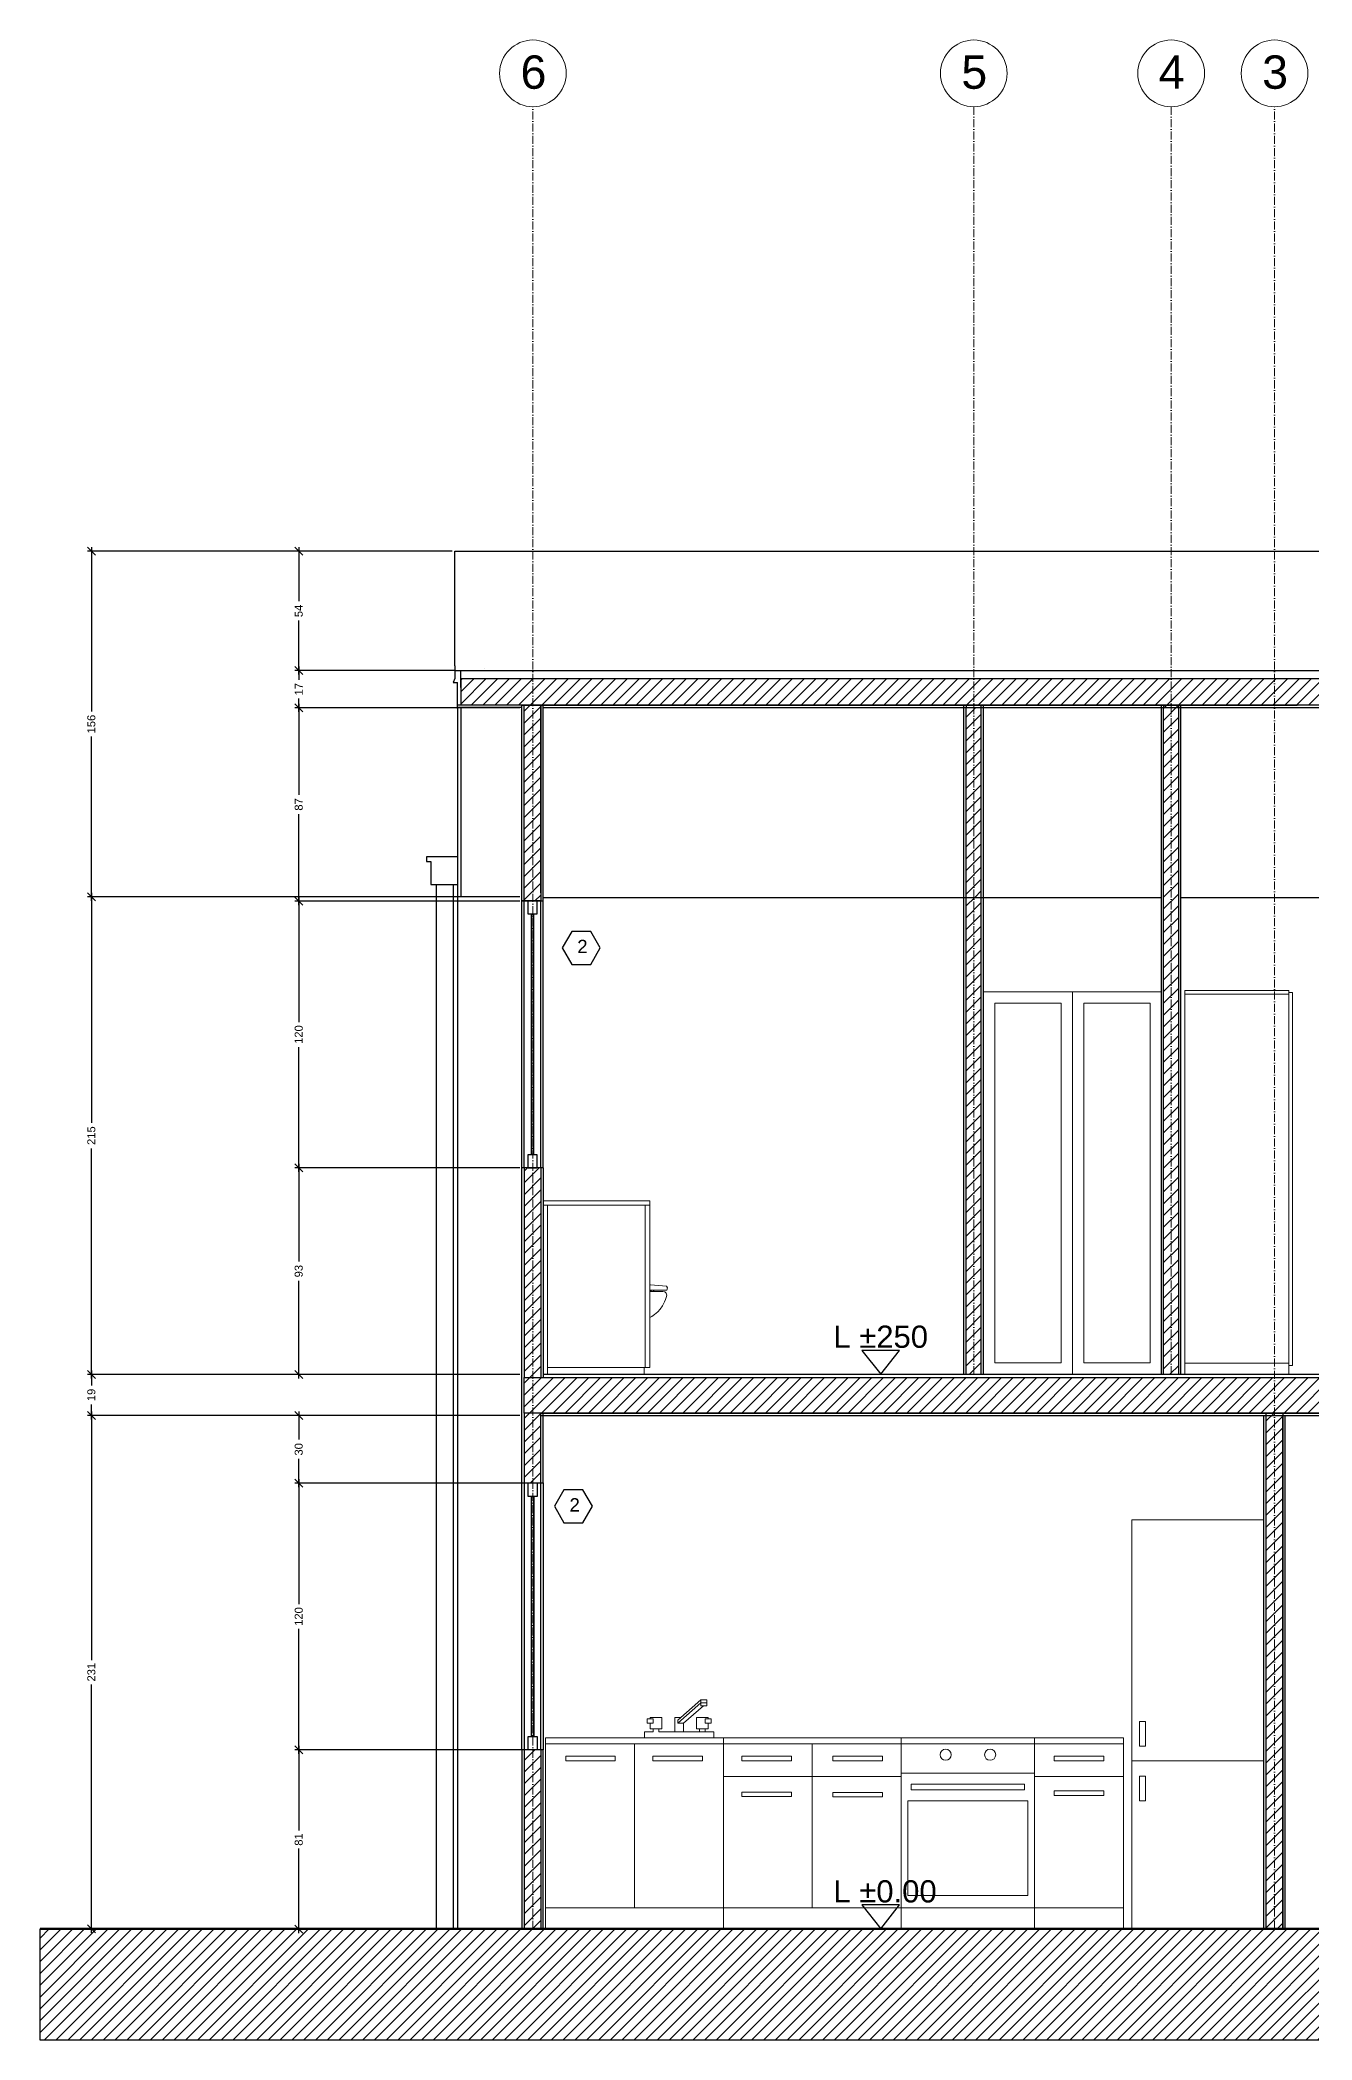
# Model space of a CAD drawing. Header units: centimetres. Extents: x 1059 to 7420, y -439 to 4439.
# Drawn here: x 1059 to 1631, y 1542 to 2441 of the extents above; entities that cross this region are included whole.
import ezdxf

# ---------------------------------------------------------------- set-up
doc = ezdxf.new("R2010")
doc.units = ezdxf.units.CM
doc.header["$MEASUREMENT"] = 0
doc.linetypes.add('ACAD_ISO10W100', pattern=[18, 12, -3, 0, -3])
doc.layers.add('ARREDI', color=8, linetype='Continuous', lineweight=18)
doc.layers.add('CAMPITURE', color=7, linetype='Continuous', lineweight=25)
for name, color, linetype in [('INFISSI', 4, 'Continuous'), ('NUMERAZIONE', 30, 'Continuous'), ('quote nuove', 2, 'Continuous'), ('STRUTTURA', 1, 'Continuous')]:
    doc.layers.add(name, color=color, linetype=linetype)
doc.layers.get('0').off()
doc.styles.add('ARIAL', font='Arial.ttf')
doc.styles.get("Standard").update_dxf_attribs({"font": 'Arial.ttf'})
doc.dimstyles.new('TICK_36', dxfattribs={"dimtxt": 3.6, "dimasz": 3.6, "dimexe": 1.8, "dimexo": 1.2, "dimgap": 1.8, "dimtad": 0, "dimdec": 0, "dimzin": 0, "dimdsep": 46, "dimtxsty": 'ARIAL', "dimblk": 'OBLIQUE', "dimcen": 1.8, "dimdle": 1.8, "dimclrd": 256, "dimclrt": 256, "dimadec": 0, "dimazin": 0, "dimtfac": 1, "dimtdec": 0, "dimtmove": 1, "dimatfit": 3, "dimldrblk": 'OPEN90', "dimfxl": 1, "dimtfill": 1, "dimtolj": 1, "dimtzin": 0, "dimarcsym": 0})
pattern_1 = [(45, (2390.6155, -214.9956), (-2.6516504, 2.6516504), [])]

# ---------------------------------------------------------------- blocks, each defined once
blk = doc.blocks.new('_Oblique')
at = {"color": 0, "linetype": 'ByBlock', "lineweight": -2}
blk.add_line((-0.5, -0.5), (0.5, 0.5), dxfattribs=at)
blk = doc.blocks.new('*D482')
at = {"layer": 'quote nuove', "lineweight": -2, "transparency": 16777216}
for p, q in [((1175.18, 1673.86), (1175.18, 1635.79)), ((1175.18, 1589.7), (1175.18, 1627.77))]:
    blk.add_line(p, q, dxfattribs=at)
at = {"layer": 'quote nuove', "color": 0, "lineweight": -2, "transparency": 16777216}
for p, q in [((1275.72, 1672.06), (1173.38, 1672.06)), ((1275.72, 1591.5), (1173.38, 1591.5))]:
    blk.add_line(p, q, dxfattribs=at)
at = {"layer": 'quote nuove', "lineweight": -2, "transparency": 16777216, "xscale": 3.6, "yscale": 3.6, "zscale": 3.6}
for p, rotation in [((1175.18, 1672.06), 90), ((1175.18, 1591.5), 270)]:
    blk.add_blockref('_Oblique', p, dxfattribs=dict(at, rotation=rotation))
at = {"layer": 'quote nuove', "transparency": 16777216, "insert": (1175.18, 1631.78), "char_height": 3.6, "attachment_point": 5, "rotation": 90, "style": 'ARIAL', "bg_fill": 3, "box_fill_scale": 1.25, "bg_fill_color": 256, "bg_fill_true_color": 13158600, "bg_fill_transparency": 0}
blk.add_mtext('\\A1;81', dxfattribs=at)
blk = doc.blocks.new('_Open90')
at = {"color": 0, "linetype": 'ByBlock', "lineweight": -2}
for p, q in [((0, 0), (-1, 0)), ((-0.5, 0.5), (0, 0)), ((0, 0), (-0.5, -0.5))]:
    blk.add_line(p, q, dxfattribs=at)
blk = doc.blocks.new('*D483')
at = {"layer": 'quote nuove', "color": 0, "lineweight": -2, "transparency": 16777216}
for p, q in [((1275.63, 1792.12), (1173.38, 1792.12)), ((1275.69, 1672.08), (1173.38, 1672.08))]:
    blk.add_line(p, q, dxfattribs=at)
at = {"layer": 'quote nuove', "lineweight": -2, "transparency": 16777216}
for p, q in [((1175.18, 1793.92), (1175.18, 1737.71)), ((1175.18, 1670.28), (1175.18, 1726.5))]:
    blk.add_line(p, q, dxfattribs=at)
at = {"layer": 'quote nuove', "lineweight": -2, "transparency": 16777216, "xscale": 3.6, "yscale": 3.6, "zscale": 3.6}
for p, rotation in [((1175.18, 1792.12), 90), ((1175.18, 1672.08), 270)]:
    blk.add_blockref('_Oblique', p, dxfattribs=dict(at, rotation=rotation))
at = {"layer": 'quote nuove', "transparency": 16777216, "insert": (1175.18, 1732.1), "char_height": 3.6, "attachment_point": 5, "rotation": 90, "style": 'ARIAL', "bg_fill": 3, "box_fill_scale": 1.25, "bg_fill_color": 256, "bg_fill_true_color": 13158600, "bg_fill_transparency": 0}
blk.add_mtext('\\A1;120', dxfattribs=at)
blk = doc.blocks.new('*D484')
at = {"layer": 'quote nuove', "color": 0, "lineweight": -2, "transparency": 16777216}
for p, q in [((1274.35, 1822.5), (1173.38, 1822.5)), ((1274.35, 1792.12), (1173.38, 1792.12))]:
    blk.add_line(p, q, dxfattribs=at)
at = {"layer": 'quote nuove', "lineweight": -2, "transparency": 16777216}
for p, q in [((1175.18, 1824.3), (1175.18, 1811.66)), ((1175.18, 1790.32), (1175.18, 1802.96))]:
    blk.add_line(p, q, dxfattribs=at)
at = {"layer": 'quote nuove', "lineweight": -2, "transparency": 16777216, "xscale": 3.6, "yscale": 3.6, "zscale": 3.6}
for p, rotation in [((1175.18, 1822.5), 90), ((1175.18, 1792.12), 270)]:
    blk.add_blockref('_Oblique', p, dxfattribs=dict(at, rotation=rotation))
at = {"layer": 'quote nuove', "transparency": 16777216, "insert": (1175.18, 1807.31), "char_height": 3.6, "attachment_point": 5, "rotation": 90, "style": 'ARIAL', "bg_fill": 3, "box_fill_scale": 1.25, "bg_fill_color": 256, "bg_fill_true_color": 13158600, "bg_fill_transparency": 0}
blk.add_mtext('\\A1;30', dxfattribs=at)
blk = doc.blocks.new('*D485')
at = {"layer": 'quote nuove', "lineweight": -2, "transparency": 16777216}
for p, q in [((1175.18, 1935.7), (1175.18, 1891.8)), ((1175.18, 1839.2), (1175.18, 1883.09))]:
    blk.add_line(p, q, dxfattribs=at)
at = {"layer": 'quote nuove', "color": 0, "lineweight": -2, "transparency": 16777216}
for p, q in [((1274.62, 1933.9), (1173.38, 1933.9)), ((1274.62, 1841), (1173.38, 1841))]:
    blk.add_line(p, q, dxfattribs=at)
at = {"layer": 'quote nuove', "lineweight": -2, "transparency": 16777216, "xscale": 3.6, "yscale": 3.6, "zscale": 3.6}
for p, rotation in [((1175.18, 1933.9), 90), ((1175.18, 1841), 270)]:
    blk.add_blockref('_Oblique', p, dxfattribs=dict(at, rotation=rotation))
at = {"layer": 'quote nuove', "transparency": 16777216, "insert": (1175.18, 1887.45), "char_height": 3.6, "attachment_point": 5, "rotation": 90, "style": 'ARIAL', "bg_fill": 3, "box_fill_scale": 1.25, "bg_fill_color": 256, "bg_fill_true_color": 13158600, "bg_fill_transparency": 0}
blk.add_mtext('\\A1;93', dxfattribs=at)
blk = doc.blocks.new('*D486')
at = {"layer": 'quote nuove', "color": 0, "lineweight": -2, "transparency": 16777216}
for p, q in [((1274.62, 2053.89), (1173.38, 2053.89)), ((1274.62, 1933.9), (1173.38, 1933.9))]:
    blk.add_line(p, q, dxfattribs=at)
at = {"layer": 'quote nuove', "lineweight": -2, "transparency": 16777216}
for p, q in [((1175.18, 2055.69), (1175.18, 1999.5)), ((1175.18, 1932.1), (1175.18, 1988.29))]:
    blk.add_line(p, q, dxfattribs=at)
at = {"layer": 'quote nuove', "lineweight": -2, "transparency": 16777216, "xscale": 3.6, "yscale": 3.6, "zscale": 3.6}
for p, rotation in [((1175.18, 2053.89), 90), ((1175.18, 1933.9), 270)]:
    blk.add_blockref('_Oblique', p, dxfattribs=dict(at, rotation=rotation))
at = {"layer": 'quote nuove', "transparency": 16777216, "insert": (1175.18, 1993.89), "char_height": 3.6, "attachment_point": 5, "rotation": 90, "style": 'ARIAL', "bg_fill": 3, "box_fill_scale": 1.25, "bg_fill_color": 256, "bg_fill_true_color": 13158600, "bg_fill_transparency": 0}
blk.add_mtext('\\A1;120', dxfattribs=at)
blk = doc.blocks.new('*D487')
at = {"layer": 'quote nuove', "lineweight": -2, "transparency": 16777216}
for p, q in [((1175.18, 2142.71), (1175.18, 2101.75)), ((1175.18, 2052.09), (1175.18, 2093.05))]:
    blk.add_line(p, q, dxfattribs=at)
at = {"layer": 'quote nuove', "color": 0, "lineweight": -2, "transparency": 16777216}
for p, q in [((1274.62, 2140.91), (1173.38, 2140.91)), ((1274.62, 2053.89), (1173.38, 2053.89))]:
    blk.add_line(p, q, dxfattribs=at)
at = {"layer": 'quote nuove', "lineweight": -2, "transparency": 16777216, "xscale": 3.6, "yscale": 3.6, "zscale": 3.6}
for p, rotation in [((1175.18, 2140.91), 90), ((1175.18, 2053.89), 270)]:
    blk.add_blockref('_Oblique', p, dxfattribs=dict(at, rotation=rotation))
at = {"layer": 'quote nuove', "transparency": 16777216, "insert": (1175.18, 2097.4), "char_height": 3.6, "attachment_point": 5, "rotation": 90, "style": 'ARIAL', "bg_fill": 3, "box_fill_scale": 1.25, "bg_fill_color": 256, "bg_fill_true_color": 13158600, "bg_fill_transparency": 0}
blk.add_mtext('\\A1;87', dxfattribs=at)
blk = doc.blocks.new('*D488')
at = {"layer": 'quote nuove', "color": 0, "lineweight": -2, "transparency": 16777216}
for p, q in [((1274.62, 1822.5), (1080.12, 1822.5)), ((1275.72, 1591.59), (1080.12, 1591.59))]:
    blk.add_line(p, q, dxfattribs=at)
at = {"layer": 'quote nuove', "lineweight": -2, "transparency": 16777216}
for p, q in [((1081.92, 1824.3), (1081.92, 1712.53)), ((1081.92, 1589.79), (1081.92, 1701.56))]:
    blk.add_line(p, q, dxfattribs=at)
at = {"layer": 'quote nuove', "lineweight": -2, "transparency": 16777216, "xscale": 3.6, "yscale": 3.6, "zscale": 3.6}
for p, rotation in [((1081.92, 1822.5), 90), ((1081.92, 1591.59), 270)]:
    blk.add_blockref('_Oblique', p, dxfattribs=dict(at, rotation=rotation))
at = {"layer": 'quote nuove', "transparency": 16777216, "insert": (1081.92, 1707.05), "char_height": 3.6, "attachment_point": 5, "rotation": 90, "style": 'ARIAL', "bg_fill": 3, "box_fill_scale": 1.25, "bg_fill_color": 256, "bg_fill_true_color": 13158600, "bg_fill_transparency": 0}
blk.add_mtext('\\A1;231', dxfattribs=at)
blk = doc.blocks.new('*D489')
at = {"layer": 'quote nuove', "color": 0, "lineweight": -2, "transparency": 16777216}
for p, q in [((1274.62, 1841), (1080.12, 1841)), ((1274.62, 1822.5), (1080.12, 1822.5))]:
    blk.add_line(p, q, dxfattribs=at)
at = {"layer": 'quote nuove', "lineweight": -2, "transparency": 16777216}
for p, q in [((1081.92, 1842.8), (1081.92, 1835.96)), ((1081.92, 1820.7), (1081.92, 1827.54))]:
    blk.add_line(p, q, dxfattribs=at)
at = {"layer": 'quote nuove', "lineweight": -2, "transparency": 16777216, "xscale": 3.6, "yscale": 3.6, "zscale": 3.6}
for p, rotation in [((1081.92, 1841), 90), ((1081.92, 1822.5), 270)]:
    blk.add_blockref('_Oblique', p, dxfattribs=dict(at, rotation=rotation))
at = {"layer": 'quote nuove', "transparency": 16777216, "insert": (1081.92, 1831.75), "char_height": 3.6, "attachment_point": 5, "rotation": 90, "style": 'ARIAL', "bg_fill": 3, "box_fill_scale": 1.25, "bg_fill_color": 256, "bg_fill_true_color": 13158600, "bg_fill_transparency": 0}
blk.add_mtext('\\A1;19', dxfattribs=at)
blk = doc.blocks.new('*D493')
at = {"layer": 'quote nuove', "color": 0, "lineweight": -2, "transparency": 16777216}
for p, q in [((1273.62, 2055.82), (1080.11, 2055.82)), ((1274.62, 1841), (1080.11, 1841))]:
    blk.add_line(p, q, dxfattribs=at)
at = {"layer": 'quote nuove', "lineweight": -2, "transparency": 16777216}
for p, q in [((1081.91, 2057.62), (1081.91, 1954.24)), ((1081.91, 1839.2), (1081.91, 1942.58))]:
    blk.add_line(p, q, dxfattribs=at)
at = {"layer": 'quote nuove', "lineweight": -2, "transparency": 16777216, "xscale": 3.6, "yscale": 3.6, "zscale": 3.6}
for p, rotation in [((1081.91, 2055.82), 90), ((1081.91, 1841), 270)]:
    blk.add_blockref('_Oblique', p, dxfattribs=dict(at, rotation=rotation))
at = {"layer": 'quote nuove', "transparency": 16777216, "insert": (1081.91, 1948.41), "char_height": 3.6, "attachment_point": 5, "rotation": 90, "style": 'ARIAL', "bg_fill": 3, "box_fill_scale": 1.25, "bg_fill_color": 256, "bg_fill_true_color": 13158600, "bg_fill_transparency": 0}
blk.add_mtext('\\A1;215', dxfattribs=at)
blk = doc.blocks.new('*D579')
at = {"layer": 'quote nuove', "color": 0, "lineweight": -2, "transparency": 16777216}
for p, q in [((1244.2, 2211.29), (1080.11, 2211.29)), ((1244.2, 2055.82), (1080.11, 2055.82))]:
    blk.add_line(p, q, dxfattribs=at)
at = {"layer": 'quote nuove', "lineweight": -2, "transparency": 16777216}
for p, q in [((1081.91, 2213.09), (1081.91, 2139.16)), ((1081.91, 2054.02), (1081.91, 2127.95))]:
    blk.add_line(p, q, dxfattribs=at)
at = {"layer": 'quote nuove', "lineweight": -2, "transparency": 16777216, "xscale": 3.6, "yscale": 3.6, "zscale": 3.6}
for p, rotation in [((1081.91, 2211.29), 90), ((1081.91, 2055.82), 270)]:
    blk.add_blockref('_Oblique', p, dxfattribs=dict(at, rotation=rotation))
at = {"layer": 'quote nuove', "transparency": 16777216, "insert": (1081.91, 2133.55), "char_height": 3.6, "attachment_point": 5, "rotation": 90, "style": 'ARIAL', "bg_fill": 3, "box_fill_scale": 1.25, "bg_fill_color": 256, "bg_fill_true_color": 13158600, "bg_fill_transparency": 0}
blk.add_mtext('\\A1;156', dxfattribs=at)
blk = doc.blocks.new('*D580')
at = {"layer": 'quote nuove', "lineweight": -2, "transparency": 16777216}
for p, q in [((1175.18, 2159.4), (1175.18, 2153.46)), ((1175.18, 2139.11), (1175.18, 2145.05))]:
    blk.add_line(p, q, dxfattribs=at)
at = {"layer": 'quote nuove', "color": 0, "lineweight": -2, "transparency": 16777216}
for p, q in [((1245.45, 2157.6), (1173.38, 2157.6)), ((1245.45, 2140.91), (1173.38, 2140.91))]:
    blk.add_line(p, q, dxfattribs=at)
at = {"layer": 'quote nuove', "lineweight": -2, "transparency": 16777216, "xscale": 3.6, "yscale": 3.6, "zscale": 3.6}
for p, rotation in [((1175.18, 2157.6), 90), ((1175.18, 2140.91), 270)]:
    blk.add_blockref('_Oblique', p, dxfattribs=dict(at, rotation=rotation))
at = {"layer": 'quote nuove', "transparency": 16777216, "insert": (1175.18, 2149.25), "char_height": 3.6, "attachment_point": 5, "rotation": 90, "style": 'ARIAL', "bg_fill": 3, "box_fill_scale": 1.25, "bg_fill_color": 256, "bg_fill_true_color": 13158600, "bg_fill_transparency": 0}
blk.add_mtext('\\A1;17', dxfattribs=at)
blk = doc.blocks.new('*D581')
at = {"layer": 'quote nuove', "color": 0, "lineweight": -2, "transparency": 16777216}
for p, q in [((1244.2, 2211.29), (1173.38, 2211.29)), ((1244.2, 2157.6), (1173.38, 2157.6))]:
    blk.add_line(p, q, dxfattribs=at)
at = {"layer": 'quote nuove', "lineweight": -2, "transparency": 16777216}
for p, q in [((1175.18, 2213.09), (1175.18, 2188.8)), ((1175.18, 2155.8), (1175.18, 2180.09))]:
    blk.add_line(p, q, dxfattribs=at)
at = {"layer": 'quote nuove', "lineweight": -2, "transparency": 16777216, "xscale": 3.6, "yscale": 3.6, "zscale": 3.6}
for p, rotation in [((1175.18, 2211.29), 90), ((1175.18, 2157.6), 270)]:
    blk.add_blockref('_Oblique', p, dxfattribs=dict(at, rotation=rotation))
at = {"layer": 'quote nuove', "transparency": 16777216, "insert": (1175.18, 2184.44), "char_height": 3.6, "attachment_point": 5, "rotation": 90, "style": 'ARIAL', "bg_fill": 3, "box_fill_scale": 1.25, "bg_fill_color": 256, "bg_fill_true_color": 13158600, "bg_fill_transparency": 0}
blk.add_mtext('\\A1;54', dxfattribs=at)

msp = doc.modelspace()

# ---------------------------------------------------------------- hatches: boundary and pattern name
at = {"layer": 'CAMPITURE'}
h = msp.add_hatch(dxfattribs=at)
h.set_pattern_fill('ANSI31', color=0, scale=30)
h.set_pattern_definition(pattern_1)
h.paths.add_polyline_path([(1248.15, 2154), (1248.16, 2142), (2004.85, 2142), (2004.85, 2154)])
h = msp.add_hatch(dxfattribs=at)
h.set_pattern_fill('ANSI31', color=0, scale=30)
h.set_pattern_definition(pattern_1)
h.paths.add_polyline_path([(1284.05, 1933.99), (1276.55, 1933.99), (1276.55, 1839.59), (1284.05, 1839.59)])
h.paths.add_polyline_path([(1276.55, 2053.99), (1284.05, 2053.99), (1284.05, 2142), (1276.55, 2142)])
h = msp.add_hatch(dxfattribs=at)
h.set_pattern_fill('ANSI31', color=256, scale=30)
h.set_pattern_definition(pattern_1)
h.paths.add_polyline_path([(1564.17, 1841.09), (1570.96, 1841.09), (1570.96, 2142), (1564.17, 2142)])
h.paths.add_polyline_path([(1482.17, 2055.6), (1475.38, 2055.6), (1475.38, 1841.09), (1482.17, 1841.09)])
h = msp.add_hatch(dxfattribs=at)
h.set_pattern_fill('ANSI31', color=256, scale=30)
h.set_pattern_definition(pattern_1)
h.paths.add_polyline_path([(1475.38, 2055.6), (1482.17, 2055.6), (1482.17, 2141), (1475.38, 2141)])
h = msp.add_hatch(dxfattribs=at)
h.set_pattern_fill('ANSI31', color=0, scale=30)
h.set_pattern_definition(pattern_1)
h.paths.add_polyline_path([(1976.35, 1839.59), (1276.55, 1839.59), (1276.56, 1823.59), (1284.15, 1823.59), (1976.35, 1823.59)])
h = msp.add_hatch(dxfattribs=at)
h.set_pattern_fill('ANSI31', color=0, scale=30)
h.set_pattern_definition(pattern_1)
h.paths.add_polyline_path([(1276.65, 1591.59), (1284.08, 1591.59), (1284.08, 1672.15), (1276.62, 1672.15)])
h.paths.add_polyline_path([(1276.57, 1792.22), (1284.11, 1792.22), (1284.11, 1823.59), (1276.56, 1823.59)])
at = {"layer": 'INFISSI'}
h = msp.add_hatch(color=4, dxfattribs=at)
h.dxf.hatch_style = 1
h.paths.add_polyline_path([(1280.8, 2047.99), (1279.8, 2047.99), (1279.8, 1939.99), (1280.8, 1939.99)])
h = msp.add_hatch(color=4, dxfattribs=at)
h.dxf.hatch_style = 1
h.paths.add_polyline_path([(1280.9, 1786.15), (1279.9, 1786.15), (1279.9, 1678.15), (1280.9, 1678.15)])

# ---------------------------------------------------------------- linework, layer by layer
at = {"layer": 'ARREDI'}
for p, q in [((1483.17, 2013.09), (1483.17, 1841.09)), ((1523.17, 1841.09), (1523.17, 2013.09)), ((1563.17, 2013.09), (1523.17, 2013.09)), ((1523.17, 2013.09), (1523.17, 1841.09)), ((1573.65, 2012.01), (1573.65, 1846.12)), ((1326.05, 1919.09), (1285.05, 1919.09)), ((1285.05, 1919.09), (1333.05, 1919.09)), ((1333.05, 1917.09), (1285.05, 1917.09)), ((1287.05, 1917.09), (1287.05, 1917.09)), ((1287.05, 1917.09), (1287.05, 1846.09)), ((1333.05, 1917.09), (1331.05, 1917.09)), ((1331.05, 1917.09), (1331.05, 1844.09)), ((1333.05, 1919.09), (1333.05, 1844.09)), ((1333.05, 1919.09), (1333.05, 1917.09)), ((1333.45, 1881.37), (1333.05, 1881.4)), ((1336.96, 1881.07), (1333.45, 1881.37)), ((1340.66, 1880.77), (1336.96, 1881.07)), ((1340.97, 1879.91), (1340.66, 1880.77)), ((1334.99, 1878.94), (1333.05, 1878.94)), ((1334.34, 1878.33), (1333.05, 1878.33)), ((1333.63, 1878.46), (1333.35, 1878.94)), ((1334, 1878.33), (1333.63, 1878.46)), ((1334.34, 1878.33), (1334.71, 1878.47)), ((1338.94, 1878.33), (1334.34, 1878.33)), ((1334.71, 1878.47), (1334.99, 1878.94)), ((1334.99, 1878.94), (1340.76, 1878.94)), ((1337.8, 1870.42), (1338.79, 1871.79)), ((1338.79, 1871.79), (1339.73, 1873.59)), ((1339.84, 1878.13), (1338.94, 1878.33)), ((1339.73, 1873.59), (1340.14, 1874.63)), ((1340.48, 1877.5), (1339.84, 1878.13)), ((1340.14, 1874.63), (1340.48, 1875.64)), ((1340.73, 1876.63), (1340.48, 1877.5)), ((1340.48, 1875.64), (1340.73, 1876.63)), ((1340.76, 1878.94), (1340.97, 1879.91)), ((1287.05, 1869.09), (1287.05, 1870.09)), ((1287.05, 1844.09), (1287.05, 1869.09)), ((1333.05, 1866.6), (1334.06, 1867.12)), ((1334.06, 1867.12), (1335.14, 1867.89)), ((1335.14, 1867.89), (1336.68, 1869.18)), ((1336.68, 1869.18), (1337.8, 1870.42)), ((1287.05, 1846.09), (1287.05, 1846.09)), ((1573.65, 1846.12), (1573.65, 1841.09)), ((1287.05, 1844.09), (1333.05, 1844.09)), ((1287.05, 1844.09), (1287.05, 1841.09)), ((1330.6, 1841.09), (1330.6, 1844.09)), ((1549.82, 1775.59), (1549.82, 1591.59)), ((1345.63, 1685.42), (1356.06, 1694.55)), ((1356.06, 1693.24), (1345.63, 1684.11)), ((1357.22, 1691.95), (1348.24, 1684.11)), ((1356.06, 1693.24), (1356.06, 1694.55)), ((1356.06, 1694.55), (1358.67, 1694.55)), ((1356.06, 1691.94), (1356.06, 1693.24)), ((1358.67, 1693.24), (1356.06, 1693.24)), ((1358.67, 1691.94), (1356.06, 1691.94)), ((1358.67, 1694.55), (1358.67, 1693.24)), ((1358.67, 1693.24), (1358.67, 1691.94)), ((1344.32, 1686.72), (1347.11, 1686.72)), ((1344.32, 1680.2), (1344.32, 1686.72)), ((1345.63, 1684.11), (1345.63, 1685.42)), ((1348.24, 1684.11), (1345.63, 1684.11)), ((1348.24, 1684.11), (1348.24, 1680.2)), ((1366.15, 1677.59), (1286.15, 1677.59)), ((1286.15, 1677.59), (1286.15, 1591.59)), ((1286.15, 1674.89), (1336.05, 1674.89)), ((1334.54, 1680.2), (1334.54, 1681.51)), ((1366.15, 1674.89), (1336.05, 1674.89)), ((1337.15, 1681.51), (1337.15, 1680.2)), ((1355.41, 1681.51), (1355.41, 1680.2)), ((1358.02, 1680.2), (1358.02, 1681.51)), ((1366.15, 1677.59), (1446.15, 1677.59)), ((1366.15, 1674.89), (1546.15, 1674.89)), ((1366.15, 1598.03), (1366.15, 1674.89)), ((1406.15, 1674.89), (1406.15, 1601.03)), ((1446.15, 1677.59), (1446.15, 1591.59)), ((1506.15, 1677.59), (1506.15, 1591.59)), ((1506.15, 1677.59), (1546.15, 1677.59)), ((1546.15, 1677.59), (1546.15, 1591.59)), ((1446.15, 1591.59), (1446.15, 1671.59)), ((1506.15, 1671.59), (1506.15, 1591.59)), ((1366.15, 1660.06), (1446.15, 1660.06)), ((1446.15, 1661.59), (1506.15, 1661.59)), ((1506.15, 1660.06), (1546.15, 1660.06)), ((1366.15, 1601.03), (1286.15, 1601.03)), ((1366.15, 1601.03), (1446.15, 1601.03)), ((1366.15, 1598.03), (1366.15, 1591.59)), ((1446.15, 1601.03), (1506.15, 1601.03)), ((1506.15, 1601.03), (1546.15, 1601.03))]:
    msp.add_line(p, q, dxfattribs=at)
at = {"layer": 'ARREDI', "color": 8}
for p, q in [((1609.32, 1775.59), (1549.82, 1775.59)), ((1326.15, 1674.89), (1326.15, 1601.03)), ((1366.15, 1677.59), (1366.15, 1591.59)), ((1609.32, 1667.18), (1549.82, 1667.18))]:
    msp.add_line(p, q, dxfattribs=at)
at = {"layer": 'ARREDI'}
for points in [[(1483.17, 2013.09), (1523.17, 2013.09), (1523.17, 1841.09), (1483.17, 1841.09)], [(1488.27, 2008), (1518.08, 2008), (1518.08, 1846.19), (1488.27, 1846.19)], [(1523.17, 2013.09), (1563.17, 2013.09), (1563.17, 1841.09), (1523.17, 1841.09)], [(1528.27, 2008), (1558.08, 2008), (1558.08, 1846.19), (1528.27, 1846.19)], [(1573.65, 2012.01), (1620.54, 2012.01), (1620.54, 2013.68), (1573.65, 2013.68)], [(1620.54, 2012.83), (1620.54, 1845.03), (1622.21, 1845.03), (1622.21, 2012.83)], [(1620.54, 1846.12), (1620.54, 1841.09), (1573.65, 1841.09), (1573.66, 1846.12)], [(1331.93, 1684.11), (1331.93, 1686.07), (1334.54, 1686.07), (1334.54, 1684.11)], [(1360.63, 1684.11), (1360.63, 1686.07), (1358.02, 1686.07), (1358.02, 1684.11)], [(1295.24, 1669.21), (1317.55, 1669.21), (1317.55, 1667.21), (1295.24, 1667.21)], [(1334.51, 1669.21), (1356.82, 1669.21), (1356.82, 1667.21), (1334.51, 1667.21)], [(1374.46, 1669.21), (1396.77, 1669.21), (1396.77, 1667.21), (1374.46, 1667.21)], [(1415.45, 1669.21), (1437.76, 1669.21), (1437.76, 1667.21), (1415.45, 1667.21)], [(1515, 1669.21), (1537.3, 1669.21), (1537.3, 1667.21), (1515, 1667.21)], [(1450.66, 1654.16), (1501.65, 1654.16), (1501.65, 1656.72), (1450.66, 1656.72)], [(1374.46, 1653.15), (1396.77, 1653.15), (1396.77, 1651.15), (1374.46, 1651.15)], [(1415.45, 1652.9), (1437.76, 1652.9), (1437.76, 1650.91), (1415.45, 1650.91)], [(1503.15, 1649.21), (1503.15, 1606.59), (1449.15, 1606.59), (1449.15, 1649.21)], [(1515, 1653.63), (1537.3, 1653.63), (1537.3, 1651.64), (1515, 1651.64)]]:
    msp.add_lwpolyline(points, close=True, dxfattribs=at)
for points in [[(1333.24, 1686.07), (1333.24, 1686.72), (1338.45, 1686.72), (1338.45, 1681.51), (1333.24, 1681.51), (1333.24, 1684.11)], [(1359.32, 1686.07), (1359.32, 1686.72), (1354.11, 1686.72), (1354.11, 1681.51), (1359.32, 1681.51), (1359.32, 1684.11)], [(1553.29, 1684.88), (1553.29, 1673.76), (1556.07, 1673.76), (1556.07, 1684.88), (1553.29, 1684.88)], [(1556.07, 1684.88), (1556.07, 1673.76), (1553.29, 1673.76), (1553.29, 1684.88), (1556.07, 1684.88)], [(1337.15, 1680.2), (1361.93, 1680.2), (1361.93, 1677.59), (1330.63, 1677.59), (1330.63, 1680.2), (1334.54, 1680.2)], [(1506.15, 1672.59), (1506.15, 1677.59), (1446.15, 1677.59), (1446.15, 1672.59)], [(1553.29, 1660.23), (1553.29, 1649.11), (1556.07, 1649.11), (1556.07, 1660.23), (1553.29, 1660.23)], [(1556.07, 1660.23), (1556.07, 1649.11), (1553.29, 1649.11), (1553.29, 1660.23), (1556.07, 1660.23)]]:
    msp.add_lwpolyline(points, dxfattribs=at)
for centre in [(1466.15, 1669.91), (1486.15, 1669.91)]:
    msp.add_circle(centre, 2.5, dxfattribs=at)
at = {"layer": 'CAMPITURE', "color": 0, "linetype": 'Continuous'}
for p, q in [((1610.32, 1820.05), (1613.86, 1823.59)), ((1610.32, 1814.75), (1617.82, 1822.25)), ((1610.32, 1809.45), (1617.82, 1816.95)), ((1610.32, 1804.14), (1617.82, 1811.64)), ((1610.32, 1798.84), (1617.82, 1806.34)), ((1610.32, 1793.54), (1617.82, 1801.04)), ((1610.32, 1788.23), (1617.82, 1795.73)), ((1610.32, 1782.93), (1617.82, 1790.43)), ((1610.32, 1777.63), (1617.82, 1785.13)), ((1610.32, 1772.32), (1617.82, 1779.82)), ((1610.32, 1767.02), (1617.82, 1774.52)), ((1610.32, 1761.72), (1617.82, 1769.22)), ((1610.32, 1756.41), (1617.82, 1763.91)), ((1610.32, 1751.11), (1617.82, 1758.61)), ((1610.32, 1745.81), (1617.82, 1753.31)), ((1610.32, 1740.5), (1617.82, 1748)), ((1610.32, 1735.2), (1617.82, 1742.7)), ((1610.32, 1729.9), (1617.82, 1737.4)), ((1610.32, 1724.59), (1617.82, 1732.09)), ((1610.32, 1719.29), (1617.82, 1726.79)), ((1610.32, 1713.99), (1617.82, 1721.49)), ((1610.32, 1708.68), (1617.82, 1716.18)), ((1610.32, 1703.38), (1617.82, 1710.88)), ((1610.32, 1698.08), (1617.82, 1705.58)), ((1610.32, 1692.77), (1617.82, 1700.27)), ((1610.32, 1687.47), (1617.82, 1694.97)), ((1610.32, 1682.17), (1617.82, 1689.67)), ((1610.32, 1676.86), (1617.82, 1684.36)), ((1610.32, 1671.56), (1617.82, 1679.06)), ((1610.32, 1666.26), (1617.82, 1673.76)), ((1610.32, 1660.95), (1617.82, 1668.45)), ((1610.32, 1655.65), (1617.82, 1663.15)), ((1610.32, 1650.35), (1617.82, 1657.85)), ((1610.32, 1645.04), (1617.82, 1652.54)), ((1610.32, 1639.74), (1617.82, 1647.24)), ((1610.32, 1634.44), (1617.82, 1641.94)), ((1610.32, 1629.13), (1617.82, 1636.63)), ((1610.32, 1623.83), (1617.82, 1631.33)), ((1610.32, 1618.53), (1617.82, 1626.03)), ((1610.32, 1613.22), (1617.82, 1620.72)), ((1610.32, 1607.92), (1617.82, 1615.42)), ((1610.32, 1602.62), (1617.82, 1610.12)), ((1610.32, 1597.31), (1617.82, 1604.81)), ((1610.32, 1592.01), (1617.82, 1599.51)), ((1615.21, 1591.59), (1617.82, 1594.21))]:
    msp.add_line(p, q, dxfattribs=at)
at = {"layer": 'INFISSI', "color": 4}
for p, q in [((1275.55, 1933.99), (1275.55, 2053.99)), ((1284.05, 1933.99), (1284.05, 2053.99)), ((1285.05, 1933.99), (1285.05, 2053.99)), ((1279.8, 1939.99), (1279.8, 2047.99)), ((1280.8, 1939.99), (1280.8, 2047.99))]:
    msp.add_line(p, q, dxfattribs=at)
at = {"layer": 'INFISSI'}
for p, q in [((1284.08, 1672.15), (1284.08, 1792.22)), ((1285.15, 1792.22), (1285.15, 1672.15)), ((1279.9, 1678.15), (1279.9, 1786.15)), ((1280.9, 1678.15), (1280.9, 1786.15)), ((1285.15, 1672.15), (1284.08, 1672.15))]:
    msp.add_line(p, q, dxfattribs=at)
at = {"layer": 'INFISSI', "color": 4}
msp.add_lwpolyline([(1276.55, 1933.99), (1276.55, 2053.99)], dxfattribs=at)
at = {"layer": 'INFISSI'}
for points in [[(1279.8, 2047.99), (1280.8, 2047.99), (1280.8, 1939.99), (1279.8, 1939.99)], [(1275.55, 1792.22), (1276.62, 1792.22), (1276.62, 1672.15), (1275.55, 1672.15)], [(1279.9, 1786.15), (1280.9, 1786.15), (1280.9, 1678.15), (1279.9, 1678.15)]]:
    msp.add_lwpolyline(points, close=True, dxfattribs=at)
at = {"layer": 'NUMERAZIONE'}
for points in [[(1310.77, 2032.87), (1306.5, 2040.27), (1297.95, 2040.27), (1293.67, 2032.87), (1297.95, 2025.46), (1306.5, 2025.46)], [(1428.49, 1851.83), (1436.94, 1841.09), (1445.39, 1851.83)], [(1307.28, 1781.68), (1303, 1789.08), (1294.45, 1789.08), (1290.18, 1781.68), (1294.45, 1774.27), (1303, 1774.27)], [(1428.49, 1602.33), (1436.94, 1591.59), (1445.39, 1602.33)]]:
    msp.add_lwpolyline(points, close=True, dxfattribs=at)
at = {"layer": 'quote nuove', "color": 253, "linetype": 'ACAD_ISO10W100', "lineweight": 0, "ltscale": 0.3}
for p, q in [((1478.78, 1841.09), (1478.78, 2411.29)), ((1567.57, 1841.09), (1567.57, 2411.29)), ((1614.07, 1591.59), (1614.07, 2411.29))]:
    msp.add_line(p, q, dxfattribs=at)
at = {"layer": 'quote nuove', "color": 253, "lineweight": 0}
for centre in [(1280.51, 2426.29), (1478.78, 2426.29), (1567.57, 2426.29), (1614.07, 2426.29)]:
    msp.add_circle(centre, 15, dxfattribs=at)
at = {"layer": 'STRUTTURA'}
for p, q in [((1245.4, 2159.78), (1245.4, 2154)), ((1245.4, 2154), (1244.65, 2152.28)), ((1244.65, 2152.28), (1246.65, 2152.28)), ((1246.65, 2140.5), (1246.65, 2152.28)), ((1248.16, 2142), (1248.15, 2157.6)), ((1258.87, 2158.54), (1258.87, 2158.54)), ((1275.55, 2142), (1246.65, 2142)), ((1275.55, 2142), (1624.25, 2142)), ((1968.95, 2142), (1624.25, 2142)), ((1275.55, 2141), (1246.65, 2141)), ((1285.05, 2141), (1564.17, 2141)), ((1570.96, 2141), (1635.58, 2141)), ((1246.65, 2055.92), (1274.55, 2055.92)), ((1246.65, 2055.92), (1246.65, 1591.59)), ((1275.55, 2053.99), (1285.05, 2053.99)), ((1278.3, 2047.99), (1278.3, 2053.99)), ((1282.3, 2053.99), (1282.3, 2047.99)), ((1285.05, 2055.6), (1563.17, 2055.6)), ((1571.96, 2055.6), (1967.95, 2055.43)), ((1282.3, 2047.99), (1278.3, 2047.99)), ((1278.3, 1939.99), (1282.3, 1939.99)), ((1278.3, 1933.99), (1278.3, 1939.99)), ((1279.8, 1939.99), (1280.3, 1939.99)), ((1280.3, 1939.99), (1280.8, 1939.99)), ((1282.3, 1939.99), (1282.3, 1933.99)), ((1285.05, 1933.99), (1275.55, 1933.99)), ((1275.55, 1792.22), (1275.55, 1933.99)), ((1278.3, 1933.99), (1282.3, 1933.99)), ((1284.05, 1933.99), (1284.05, 1839.59)), ((1285.05, 1933.99), (1285.05, 1839.59)), ((1284.08, 1792.22), (1284.13, 1823.59)), ((1285.15, 1792.22), (1285.15, 1823.59)), ((1609.32, 1591.59), (1609.32, 1822.59)), ((1617.82, 1591.59), (1617.82, 1822.59)), ((1275.55, 1792.22), (1285.15, 1792.22)), ((1278.4, 1786.15), (1278.4, 1792.15)), ((1282.4, 1792.15), (1282.4, 1786.15)), ((1282.4, 1786.15), (1278.4, 1786.15)), ((1278.4, 1678.15), (1282.4, 1678.15)), ((1278.4, 1672.15), (1278.4, 1678.15)), ((1279.9, 1678.15), (1280.4, 1678.15)), ((1280.4, 1678.15), (1280.9, 1678.15)), ((1282.4, 1678.15), (1282.4, 1672.15)), ((1285.15, 1672.15), (1275.55, 1672.15)), ((1284.08, 1672.15), (1284.08, 1591.59)), ((1285.15, 1591.59), (1285.15, 1672.15)), ((1275.55, 1591.59), (1977.45, 1591.59)), ((1506.15, 1591.59), (1446.15, 1591.59))]:
    msp.add_line(p, q, dxfattribs=at)
at = {"layer": 'STRUTTURA', "lineweight": 100}
for p, q in [((2124.49, 1591.59), (1058.81, 1591.59)), ((1275.55, 1591.59), (2091.76, 1591.59))]:
    msp.add_line(p, q, dxfattribs=at)
at = {"layer": 'STRUTTURA', "color": 8}
msp.add_line((1286.15, 1591.59), (1366.15, 1591.59), dxfattribs=at)
at = {"layer": 'STRUTTURA'}
for points in [[(1245.4, 2159.78), (1245.4, 2211.29), (2007.6, 2211.29), (2007.6, 2159.78)], [(1245.4, 2157.6), (2007.6, 2157.6)], [(1248.15, 2154), (2007.6, 2154)], [(1276.55, 2053.99), (1275.55, 2053.99), (1275.55, 2142)], [(1276.55, 2057.59), (1276.55, 2142)], [(1284.05, 2057.59), (1284.05, 2142)], [(1284.05, 2053.99), (1285.05, 2053.99), (1285.05, 2142)], [(1474.38, 1841.09), (1474.38, 2142)], [(1483.17, 1841.09), (1483.17, 2142)], [(1563.17, 1841.09), (1563.17, 2142)], [(1571.96, 1841.09), (1571.96, 2142)], [(1246.65, 2140.5), (1246.65, 2055.92)], [(1248.15, 2141), (1248.15, 2055.92)], [(1475.38, 1841.09), (1475.38, 2141)], [(1482.17, 1841.09), (1482.17, 2141)], [(1564.17, 1841.09), (1564.17, 2141)], [(1570.96, 1841.09), (1570.96, 2141)], [(1246.65, 2073.77), (1232.65, 2073.77), (1232.65, 2071.77), (1234.65, 2071.77), (1234.65, 2061.39), (1246.65, 2061.39)], [(1237.15, 1591.59), (1237.15, 2061.39)], [(1244.65, 2061.39), (1244.65, 1591.59)], [(1284.05, 1839.59), (1968.95, 1839.59)], [(1285.05, 1841.09), (1968.95, 1841.09)], [(1284.13, 1823.59), (1968.85, 1823.59)], [(1284.15, 1822.59), (1666.95, 1822.59)], [(1610.32, 1591.59), (1610.32, 1822.59)], [(1617.82, 1591.59), (1618.92, 1591.59), (1618.92, 1822.59)], [(1277.65, 1591.59), (1289.65, 1591.59)], [(1286.15, 1591.59), (1289.15, 1591.59)], [(1366.15, 1591.59), (1363.15, 1591.59)]]:
    msp.add_lwpolyline(points, dxfattribs=at)
for points in [[(1248.16, 2154), (2004.85, 2154), (2004.85, 2142), (1248.16, 2142)], [(1276.55, 2142), (1284.05, 2142), (1284.05, 2053.99), (1276.55, 2053.99)], [(1276.55, 2142), (1284.05, 2142), (1284.05, 2053.99), (1276.55, 2053.99)], [(1475.38, 2141), (1482.17, 2141), (1482.17, 2142), (1475.38, 2142)], [(1564.17, 2141), (1570.96, 2141), (1570.96, 2142), (1564.17, 2142)], [(1276.55, 1839.59), (1976.43, 1839.59), (1976.43, 1823.59), (1276.55, 1823.59)], [(1610.32, 1823.59), (1617.82, 1823.59), (1617.82, 1591.59), (1610.32, 1591.59)], [(1278.4, 1792.22), (1282.4, 1792.22), (1282.4, 1786.15), (1278.4, 1786.15)], [(1278.4, 1678.15), (1282.4, 1678.15), (1282.4, 1672.15), (1278.4, 1672.15)], [(1058.81, 1591.59), (2124.49, 1591.59), (2124.49, 1541.59), (1058.81, 1541.59)]]:
    msp.add_lwpolyline(points, close=True, dxfattribs=at)

# ---------------------------------------------------------------- texts
at = {"layer": 'NUMERAZIONE'}
for s, p in [('L ±250', (1415.65, 1852.97)), ('L ±0.00', (1415.65, 1603.47))]:
    msp.add_text(s, height=9.989, dxfattribs=at).set_placement(p)
at = {"layer": 'NUMERAZIONE', "ltscale": 0.1, "char_height": 6, "attachment_point": 1}
for insert in [(1300.45, 2036.51), (1296.96, 1785.32)]:
    msp.add_mtext_dynamic_manual_height_columns('2', width=0.5819, gutter_width=12.5, heights=[0], dxfattribs=dict(at, insert=insert))
at = {"layer": 'quote nuove', "color": 253, "lineweight": 0, "char_height": 15, "attachment_point": 1}
for s, insert in [('6', (1274.93, 2434.35)), ('5', (1473.19, 2434.35)), ('4', (1561.98, 2434.35)), ('3', (1608.49, 2434.35))]:
    msp.add_mtext_dynamic_manual_height_columns(s, width=15.1923, gutter_width=12.5, heights=[0], dxfattribs=dict(at, insert=insert))

# ---------------------------------------------------------------- next in the draw order: dimensions: what is measured, and where the dimension line sits
at = {"layer": 'quote nuove'}
for base, p1, p2, picture, middle in [((1175.18, 1933.9), (1275.82, 1841), (1275.82, 1933.9), '*D485', (1175.18, 1887.45)), ((1175.18, 1672.06), (1276.92, 1591.5), (1276.92, 1672.06), '*D482', (1175.18, 1631.78))]:
    dim = msp.add_linear_dim(base=base, p1=p1, p2=p2, angle=90, dimstyle='TICK_36', dxfattribs=at)
    dim.commit()
    dim.dimension.update_dxf_attribs({"geometry": picture, "text_midpoint": middle})

# ---------------------------------------------------------------- next in the draw order: dimensions: what is measured, and where the dimension line sits
for base, p1, p2, picture, middle in [((1175.18, 2053.89), (1275.82, 1933.9), (1275.82, 2053.89), '*D486', (1175.18, 1993.89)), ((1175.18, 1792.12), (1276.89, 1672.08), (1276.83, 1792.12), '*D483', (1175.18, 1732.1))]:
    dim = msp.add_linear_dim(base=base, p1=p1, p2=p2, angle=90, dimstyle='TICK_36', dxfattribs=at)
    dim.commit()
    dim.dimension.update_dxf_attribs({"geometry": picture, "text_midpoint": middle})

# ---------------------------------------------------------------- next in the draw order: dimensions: what is measured, and where the dimension line sits
for base, p1, p2, picture, middle in [((1175.18, 2140.91), (1275.82, 2053.89), (1275.82, 2140.91), '*D487', (1175.18, 2097.4)), ((1175.18, 1822.5), (1275.55, 1792.12), (1275.55, 1822.5), '*D484', (1175.18, 1807.31))]:
    dim = msp.add_linear_dim(base=base, p1=p1, p2=p2, angle=90, dimstyle='TICK_36', dxfattribs=at)
    dim.commit()
    dim.dimension.update_dxf_attribs({"geometry": picture, "text_midpoint": middle})

# ---------------------------------------------------------------- next in the draw order: dimensions: what is measured, and where the dimension line sits
dim = msp.add_linear_dim(base=(1081.92, 1822.5), p1=(1276.92, 1591.59), p2=(1275.82, 1822.5), angle=90, dimstyle='TICK_36', dxfattribs=at)
dim.commit()
dim.dimension.update_dxf_attribs({"geometry": '*D488', "text_midpoint": (1081.92, 1707.05)})

# ---------------------------------------------------------------- next in the draw order: hatches: boundary and pattern name
at = {"layer": 'CAMPITURE'}
h = msp.add_hatch(dxfattribs=at)
h.set_pattern_fill('ANSI31', color=256, scale=30)
h.set_pattern_definition(pattern_1)
h.paths.add_polyline_path([(1058.81, 1591.59), (1058.81, 1541.59), (2124.49, 1541.59), (2124.49, 1591.59)])

# ---------------------------------------------------------------- next in the draw order: linework, layer by layer
at = {"layer": 'quote nuove', "color": 253, "linetype": 'ACAD_ISO10W100', "lineweight": 0, "ltscale": 0.3}
msp.add_line((1280.51, 1591.59), (1280.51, 2411.29), dxfattribs=at)
at = {"layer": 'STRUTTURA'}
for p, q in [((1275.55, 1672.15), (1275.55, 1591.59)), ((1276.62, 1672.15), (1276.62, 1591.59))]:
    msp.add_line(p, q, dxfattribs=at)

# ---------------------------------------------------------------- next in the draw order: dimensions: what is measured, and where the dimension line sits
at = {"layer": 'quote nuove'}
dim = msp.add_linear_dim(base=(1081.91616544, 1840.99899366), p1=(1275.81964617, 1822.49899366), p2=(1275.81964617, 1840.99899366), angle=90, dimstyle='TICK_36', dxfattribs=at)
dim.commit()
dim.dimension.update_dxf_attribs({"geometry": '*D489', "text_midpoint": (1081.91616544, 1831.74899366)})

# ---------------------------------------------------------------- next in the draw order: linework, layer by layer
at = {"layer": 'STRUTTURA'}
msp.add_line((1276.55, 1823.59), (1276.62, 1792.22), dxfattribs=at)

# ---------------------------------------------------------------- next in the draw order: dimensions: what is measured, and where the dimension line sits
at = {"layer": 'quote nuove'}
dim = msp.add_linear_dim(base=(1081.91, 2055.82), p1=(1275.82, 1841), p2=(1274.82, 2055.82), angle=90, dimstyle='TICK_36', dxfattribs=at)
dim.commit()
dim.dimension.update_dxf_attribs({"geometry": '*D493', "text_midpoint": (1081.91, 1948.41)})

# ---------------------------------------------------------------- next in the draw order: linework, layer by layer
at = {"layer": 'STRUTTURA'}
msp.add_line((1276.55, 1933.99), (1276.55, 1839.59), dxfattribs=at)

# ---------------------------------------------------------------- next in the draw order: dimensions: what is measured, and where the dimension line sits
at = {"layer": 'quote nuove'}
dim = msp.add_linear_dim(base=(1081.91, 2055.82), p1=(1245.4, 2211.29), p2=(1245.4, 2055.82), angle=90, text='156', dimstyle='TICK_36', dxfattribs=at)
dim.commit()
dim.dimension.update_dxf_attribs({"geometry": '*D579', "text_midpoint": (1081.91, 2133.55)})

# ---------------------------------------------------------------- next in the draw order: dimensions: what is measured, and where the dimension line sits
dim = msp.add_linear_dim(base=(1175.18, 2157.6), p1=(1246.65, 2140.91), p2=(1246.65, 2157.6), angle=90, dimstyle='TICK_36', dxfattribs=at)
dim.commit()
dim.dimension.update_dxf_attribs({"geometry": '*D580', "text_midpoint": (1175.18, 2149.25)})

# ---------------------------------------------------------------- next in the draw order: dimensions: what is measured, and where the dimension line sits
dim = msp.add_linear_dim(base=(1175.18, 2157.6), p1=(1245.4, 2211.29), p2=(1245.4, 2157.6), angle=90, dimstyle='TICK_36', dxfattribs=at)
dim.commit()
dim.dimension.update_dxf_attribs({"geometry": '*D581', "text_midpoint": (1175.18, 2184.44)})

doc.saveas('drawing.dxf')
